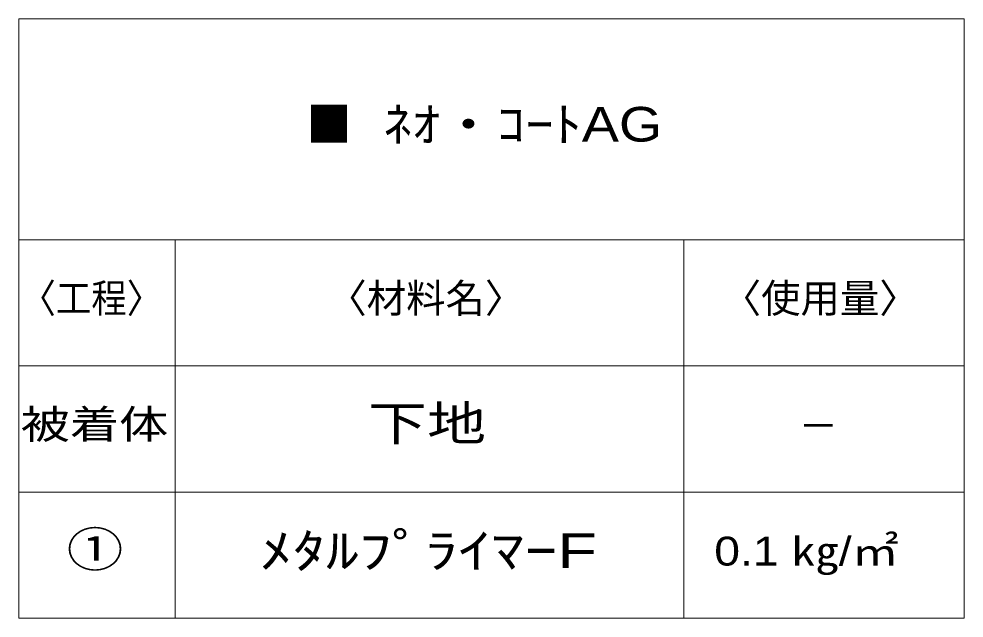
# Model space of a CAD drawing. Units: millimetres, scale not verified. Extents: x -60 to 42, y -52 to 57.
# Drawn here: x -36.6 to 23.4, y -52.4 to -14.3 of the extents above; entities that cross this region are included whole.
import ezdxf
from ezdxf.enums import TextEntityAlignment as Align

# ---------------------------------------------------------------- set-up
doc = ezdxf.new("R2010")
doc.units = ezdxf.units.MM
doc.header["$LTSCALE"] = 0.1
doc.layers.add('0-3_Z_O-文字', color=31, linetype='Continuous', lineweight=18)
doc.styles.add('HGPｺﾞｼｯｸM', font='')
doc.styles.get('HGPｺﾞｼｯｸM').set_extended_font_data('HGPｺﾞｼｯｸM')

msp = doc.modelspace()

# ---------------------------------------------------------------- linework, layer by layer
at = {"layer": '0-3_Z_O-文字', "color": 134}
for p, q in [((-36.6376, -14.3368), (23.3624, -14.3368)), ((-36.6376, -14.3368), (-36.6376, -52.3633)), ((23.3624, -14.3368), (23.3624, -52.3633)), ((-36.6376, -28.3633), (23.3624, -28.3633)), ((-36.6376, -36.3633), (23.3624, -36.3633)), ((-36.6376, -44.3633), (23.3624, -44.3633)), ((-36.6376, -52.3633), (23.3624, -52.3633))]:
    msp.add_line(p, q, dxfattribs=at)
at = {"layer": '0-3_Z_O-文字', "color": 1}
for p, q in [((-26.7084, -28.3633), (-26.7084, -52.3633)), ((5.576, -28.3633), (5.576, -52.3633))]:
    msp.add_line(p, q, dxfattribs=at)

# ---------------------------------------------------------------- texts
at = {"layer": '0-3_Z_O-文字', "color": 2, "style": 'HGPｺﾞｼｯｸM', "width": 0.95}
msp.add_text('■', height=2.199, dxfattribs=at).set_placement((-18.3787, -22.7815), align=Align.BOTTOM_LEFT)
at = {"layer": '0-3_Z_O-文字', "color": 134, "style": 'HGPｺﾞｼｯｸM'}
for s, height, width, p in [(' ﾈｵ・ｺｰﾄAG', 2.199, 1.2, (-14.4802, -22.7815)), ('〈工程〉', 1.833, 0.9, (-36.5397, -33.5308)), ('被着体', 1.833, 1.25, (-36.5271, -41.5308)), ('下地', 2.199, 1.25, (-14.4799, -41.7567)), ('①', 2.199, 1.2, (-33.607, -49.7643)), ('ﾒﾀﾙﾌﾟﾗｲﾏｰF', 2.199, 1.4, (-21.3556, -49.8481)), ('0.1 ㎏/㎡', 1.833, 1.2, (7.5022, -49.5816))]:
    msp.add_text(s, height=height, dxfattribs=dict(at, width=width)).set_placement(p, align=Align.BOTTOM_LEFT)
for s, p in [('〈材料名〉', (-17.0573, -33.5308)), ('〈使用量〉', (7.9781, -33.5308)), ('－', (12.8512, -41.6133))]:
    msp.add_text(s, height=1.833, dxfattribs=at).set_placement(p, align=Align.BOTTOM_LEFT)

doc.saveas('drawing.dxf')
